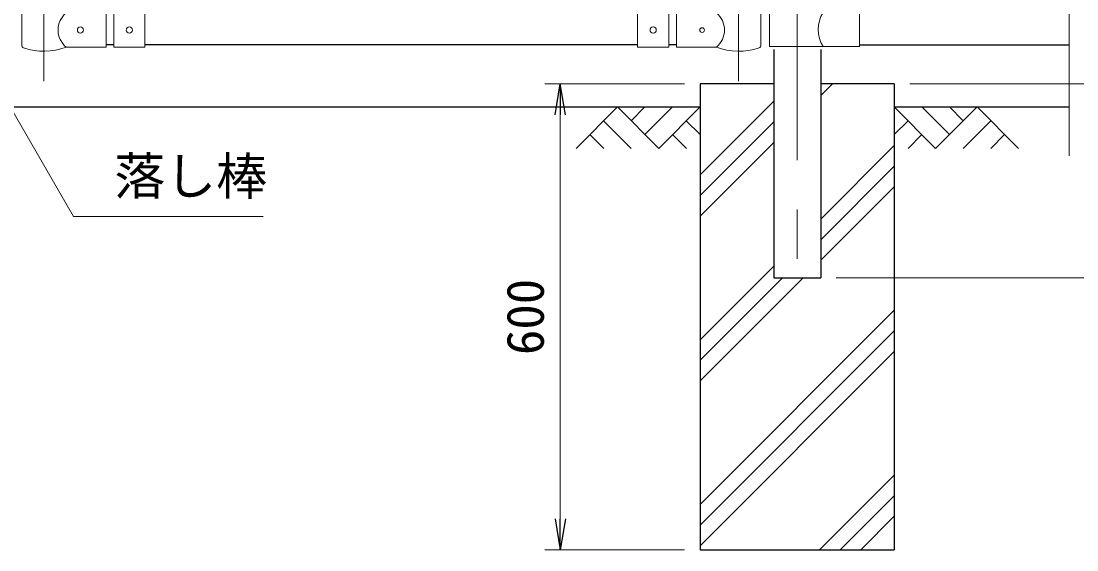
# Model space of a CAD drawing. Units: millimetres, scale not verified. Extents: x -4200 to 4200, y -2970 to 2970.
# Drawn here: x 1243 to 2602, y -1039 to -358 of the extents above; entities that cross this region are included whole.
import ezdxf
from ezdxf.enums import TextEntityAlignment as Align

# ---------------------------------------------------------------- set-up
doc = ezdxf.new("R2010")
doc.units = ezdxf.units.MM
doc.header["$LTSCALE"] = 10
doc.linetypes.add('USER1', pattern=[50.8, 31.75, -6.35, 6.35, -6.35])
for name, color, linetype, lineweight in [('0-1_D-BMK', 2, 'USER1', 13), ('0-2_D-STR1', 1, 'Continuous', 25), ('0-3_D-STR3', 3, 'Continuous', 13), ('0-4_D-BGD', 7, 'Continuous', 25), ('0-5_D-STR4', 7, 'Continuous', 25), ('0-6_D-DCR-HCH', 7, 'Continuous', 13), ('0-7_D-STR-DIM', 7, 'Continuous', 13), ('0-A_D-STR-TXT', 7, 'Continuous', 13)]:
    doc.layers.add(name, color=color, linetype=linetype, lineweight=lineweight)
doc.layers.add('0-8_0', color=7, linetype='Continuous')
doc.styles.add('ＭＳ ゴシック', font='')
doc.styles.get('ＭＳ ゴシック').set_extended_font_data('MS Gothic')

# ---------------------------------------------------------------- blocks, each defined once
blk = doc.blocks.new('_Open')
at = {"layer": '0-8_0'}
blk.add_line((-10, 1.667), (0, 0), dxfattribs=at)
blk.add_lwpolyline([(-10, -1.667), (0, 0), (-10, 0)], dxfattribs=at)

msp = doc.modelspace()

# ---------------------------------------------------------------- linework, layer by layer
at = {"layer": '0-1_D-BMK'}
for p, q in [((1272.39, 803.1), (1272.39, -435.29)), ((2166.59, 803.1), (2166.59, -435.29)), ((2241.99, 796.61), (2241.99, -699.21))]:
    msp.add_line(p, q, dxfattribs=at)
at = {"layer": '0-2_D-STR1'}
for p, q in [((1362.39, -388.63), (1352.39, -388.63)), ((2036.59, -388.63), (1402.39, -388.63)), ((2086.59, -388.63), (2076.59, -388.63)), ((2321.99, -388.63), (2591.99, -388.63)), ((2211.74, -394.53), (2211.74, -688.63)), ((2272.24, -394.53), (2272.24, -688.63)), ((2211.74, -688.63), (2272.24, -688.63))]:
    msp.add_line(p, q, dxfattribs=at)
at = {"layer": '0-3_D-STR3'}
for p, q in [((1243.84, -325.63), (1243.84, -389.33)), ((1402.39, -391.83), (1402.39, -325.58)), ((2036.59, -391.83), (2036.59, -325.58)), ((2195.14, -325.63), (2195.14, -389.33)), ((2206.29, -324.93), (2206.29, -390.93)), ((1352.39, -391.63), (1352.39, -347.63)), ((1362.39, -391.83), (1362.39, -342.15)), ((2076.59, -391.83), (2076.59, -342.15)), ((2086.59, -391.63), (2086.59, -347.63)), ((2321.99, -346.93), (2321.99, -390.93)), ((1352.39, -391.63), (1300.94, -391.63)), ((1362.39, -391.83), (1402.39, -391.83)), ((2076.59, -391.83), (2036.59, -391.83)), ((2086.59, -391.63), (2138.04, -391.63)), ((2206.29, -390.93), (2321.99, -390.93))]:
    msp.add_line(p, q, dxfattribs=at)
for centre, radius in [((1319.39, -369.63), 4), ((1382.39, -369.58), 4), ((2056.59, -369.58), 4), ((2119.59, -369.63), 3)]:
    msp.add_circle(centre, radius, dxfattribs=at)
for centre, radius, start, end in [((1319.14, -369.63), 28.55, 129.59418, 230.40582), ((2119.84, -369.63), 28.55, 309.59418, 50.40582), ((2309.61, -368.93), 40.68, 147.25964, 212.74036), ((1247.14, -389.33), 3.3, 180, 250.77949), ((1272.39, -316.9), 80, 250.77949, 290.9084), ((2166.59, -316.9), 80, 249.0916, 289.22051), ((2191.84, -389.33), 3.3, 289.22051, 0)]:
    msp.add_arc(centre, radius, start, end, dxfattribs=at)
at = {"layer": '0-4_D-BGD'}
for p, q in [((366.99, -468.63), (2116.99, -468.63)), ((2366.99, -468.63), (2591.99, -468.63))]:
    msp.add_line(p, q, dxfattribs=at)
at = {"layer": '0-5_D-STR4'}
for p, q in [((2116.99, -438.63), (2116.99, -1038.63)), ((2211.74, -438.63), (2116.99, -438.63)), ((2366.99, -438.63), (2272.24, -438.63)), ((2366.99, -438.63), (2366.99, -1038.63)), ((2116.99, -1038.63), (2366.99, -1038.63))]:
    msp.add_line(p, q, dxfattribs=at)
at = {"layer": '0-6_D-DCR-HCH'}
for p, q in [((2272.24, -453.8), (2287.4, -438.63)), ((2116.99, -556.01), (2211.74, -461.26)), ((2010.57, -468.63), (1957.36, -521.84)), ((2010.57, -468.63), (2063.78, -521.84)), ((2028.3, -486.37), (2046.04, -468.63)), ((2046.04, -504.11), (2081.52, -468.63)), ((2063.78, -521.84), (2116.99, -468.63)), ((2420.2, -521.84), (2366.99, -468.63)), ((2437.94, -504.11), (2402.47, -468.63)), ((2473.42, -468.63), (2420.2, -521.84)), ((2455.77, -486.46), (2437.94, -468.63)), ((2473.42, -468.63), (2526.63, -521.84)), ((1992.83, -486.37), (2028.47, -521.84)), ((2099.25, -486.37), (2116.99, -504.03)), ((2116.99, -582.53), (2211.74, -487.78)), ((2384.73, -486.37), (2366.99, -504.03)), ((2491.15, -486.37), (2455.52, -521.84)), ((1975.09, -504.11), (1992.91, -521.84)), ((2081.52, -504.11), (2099.34, -521.84)), ((2116.99, -609.05), (2211.74, -514.3)), ((2402.47, -504.11), (2384.65, -521.84)), ((2508.89, -504.11), (2491.07, -521.84)), ((2272.24, -612.9), (2366.99, -518.15)), ((2272.24, -639.41), (2366.99, -544.66)), ((2272.24, -665.93), (2366.99, -571.18)), ((2116.99, -768.15), (2211.74, -673.4)), ((2116.99, -821.18), (2249.54, -688.63)), ((2116.99, -794.66), (2223.02, -688.63)), ((2116.99, -980.28), (2366.99, -730.28)), ((2116.99, -1006.79), (2366.99, -756.79)), ((2116.99, -1033.31), (2366.99, -783.31)), ((2270.77, -1038.63), (2366.99, -942.41)), ((2297.28, -1038.63), (2366.99, -968.93)), ((2323.8, -1038.63), (2366.99, -995.44))]:
    msp.add_line(p, q, dxfattribs=at)
at = {"layer": '0-7_D-STR-DIM'}
for p, q in [((2591.99, -531.63), (2591.99, 160.72)), ((2096.99, -438.63), (1916.99, -438.63)), ((2386.99, -438.63), (2911.99, -438.63)), ((2386.99, -438.63), (3031.99, -438.63)), ((2386.99, -438.63), (3031.99, -438.63)), ((1936.99, -478.63), (1936.99, -998.63)), ((2292.24, -688.63), (3151.99, -688.63)), ((2292.24, -688.63), (3031.99, -688.63)), ((2096.99, -1038.63), (1916.99, -1038.63))]:
    msp.add_line(p, q, dxfattribs=at)
at = {"layer": '0-A_D-STR-TXT'}
msp.add_lwpolyline([(1554.77, -609.62), (1310.45, -609.62), (1216.78, -447.38)], dxfattribs=at)

# ---------------------------------------------------------------- block references
at = {"layer": '0-7_D-STR-DIM', "xscale": 4, "yscale": 4}
for p, rotation in [((1936.99, -438.63), 90), ((1936.99, -1038.63), 270)]:
    msp.add_blockref('_Open', p, dxfattribs=dict(at, rotation=rotation))

# ---------------------------------------------------------------- texts
at = {"layer": '0-7_D-STR-DIM', "style": 'ＭＳ ゴシック'}
msp.add_text('600', height=48.09, rotation=90, dxfattribs=at).set_placement((1930.24, -787.88), align=Align.BOTTOM_LEFT)
at = {"layer": '0-A_D-STR-TXT', "style": 'ＭＳ ゴシック'}
msp.add_text('落し棒', height=48.09, dxfattribs=at).set_placement((1362.89, -595.89), align=Align.BOTTOM_LEFT)

doc.saveas('drawing.dxf')
